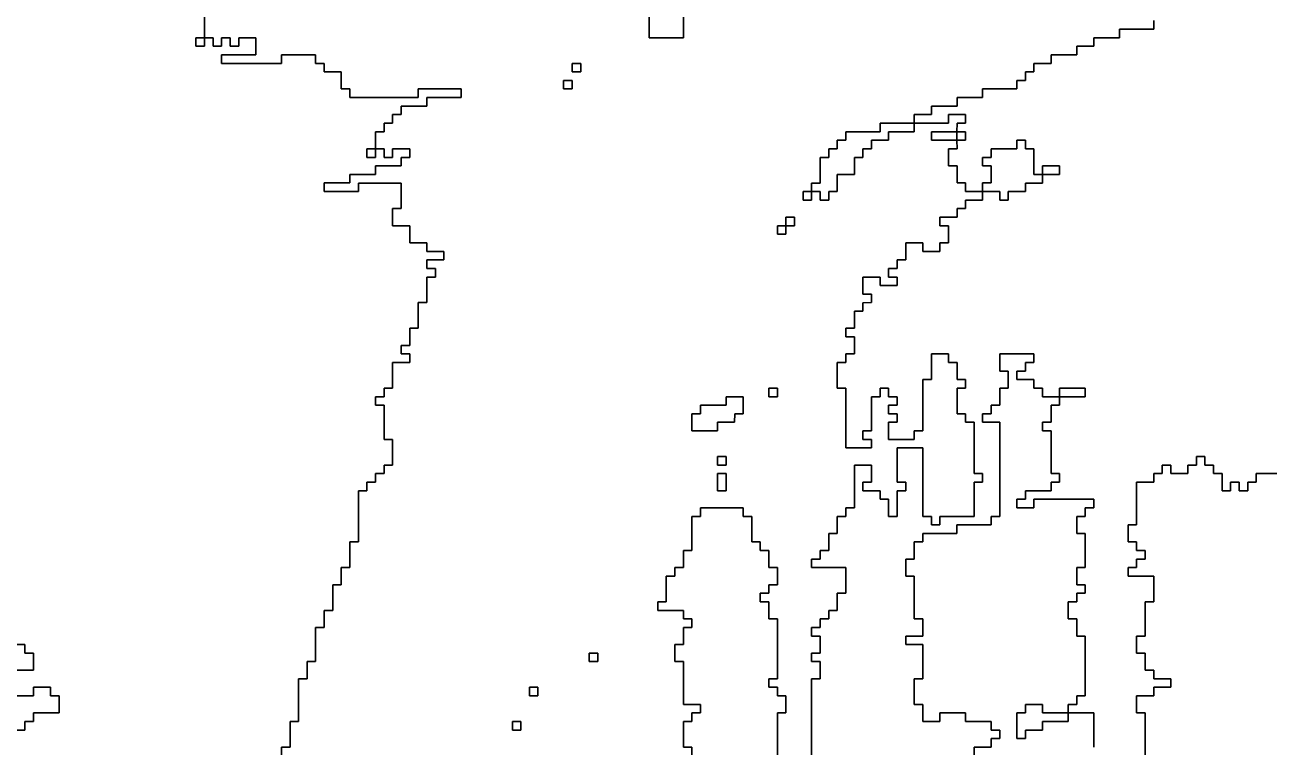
# Model space of a CAD drawing. Header units: metres. Extents: x 553506 to 563855, y 142925 to 150243.
# Drawn here: x 555530 to 555821, y 145436 to 145605 of the extents above; entities that cross this region are included whole.
import ezdxf

# ---------------------------------------------------------------- set-up
doc = ezdxf.new("R2010")
doc.units = ezdxf.units.M
doc.layers.add('C-FLOOD_ZONE_3', color=150, linetype='Continuous')

msp = doc.modelspace()

# ---------------------------------------------------------------- linework, layer by layer
at = {"layer": 'C-FLOOD_ZONE_3'}
for points in [[(555571.999, 145609.999), (555572, 145602), (555573.999, 145601.999), (555573.9994, 145599.9994), (555576.0006, 145599.9994), (555576.001, 145601.999), (555577.999, 145601.999), (555577.9994, 145599.9994), (555580.0006, 145599.9994), (555580.001, 145601.999), (555583.999, 145601.999), (555583.999, 145598.001), (555575.9994, 145598.0006), (555575.9994, 145595.9994), (555590.0006, 145595.9994), (555590.001, 145597.999), (555597.999, 145597.999), (555597.9994, 145595.9994), (555599.999, 145595.999), (555599.9994, 145593.9994), (555603.999, 145593.999), (555603.9994, 145589.9994), (555605.999, 145589.999), (555605.9994, 145587.9994), (555622.0006, 145587.9994), (555622.001, 145589.999), (555631.999, 145589.999), (555631.999, 145588.001), (555623.9994, 145588.0006), (555623.999, 145586.001), (555617.9994, 145586.0006), (555617.999, 145584.001), (555615.9994, 145584.0006), (555615.999, 145582.001), (555613.9994, 145582.0006), (555613.999, 145580.001), (555611.9994, 145580.0006), (555612, 145576), (555613.999, 145575.999), (555613.9994, 145573.9994), (555616.0006, 145573.9994), (555616.001, 145575.999), (555619.999, 145575.999), (555619.999, 145574.001), (555617.9994, 145574.0006), (555617.999, 145572.001), (555611.9994, 145572.0006), (555611.999, 145570.001), (555605.9994, 145570.0006), (555605.999, 145568.001), (555599.9994, 145568.0006), (555599.9994, 145565.9994), (555608.0006, 145565.9994), (555608.001, 145567.999), (555617.999, 145567.999), (555617.999, 145562.001), (555615.9994, 145562.0006), (555615.9994, 145557.9994), (555619.999, 145557.999), (555619.9994, 145553.9994), (555623.999, 145553.999), (555623.9994, 145551.9994), (555627.999, 145551.999), (555627.999, 145550.001), (555623.9994, 145550.0006), (555623.9994, 145547.9994), (555625.999, 145547.999), (555625.999, 145546.001), (555623.9994, 145546.0006), (555623.999, 145542), (555623.999, 145540.001), (555621.9994, 145540.0006), (555621.999, 145538), (555621.999, 145534.001), (555619.9994, 145534.0006), (555619.999, 145530.001), (555617.9994, 145530.0006), (555617.9994, 145527.9994), (555619.999, 145527.999), (555619.999, 145526.001), (555615.9994, 145526.0006), (555615.999, 145520.001), (555613.9994, 145520.0006), (555613.999, 145518.001), (555611.9994, 145518.0006), (555611.9994, 145515.9994), (555613.999, 145515.999), (555613.999, 145514), (555613.9994, 145507.9994), (555615.999, 145507.999), (555615.999, 145502.001), (555613.9994, 145502.0006), (555613.999, 145500.001), (555611.9994, 145500.0006), (555611.999, 145498.001), (555609.9994, 145498.0006), (555609.999, 145496.001), (555607.9994, 145496.0006), (555607.999, 145486), (555607.999, 145484.001), (555605.9994, 145484.0006), (555605.999, 145480), (555605.999, 145478.001), (555603.9994, 145478.0006), (555603.999, 145476), (555603.999, 145474.001), (555601.9994, 145474.0006), (555601.999, 145470), (555601.999, 145468.001), (555599.9994, 145468.0006), (555599.999, 145466), (555599.999, 145464.001), (555597.9994, 145464.0006), (555597.999, 145460), (555597.999, 145456.001), (555595.9994, 145456.0006), (555595.999, 145454), (555595.999, 145452.001), (555593.9994, 145452.0006), (555593.999, 145448), (555593.999, 145444), (555593.999, 145442.001), (555591.9994, 145442.0006), (555591.999, 145440), (555591.999, 145438), (555591.999, 145436.001), (555589.9994, 145436.0006), (555589.999, 145434.001)], [(555589.999, 145434.001), (555589.9994, 145436.0006), (555591.999, 145436.001), (555591.999, 145438), (555591.999, 145440), (555591.9994, 145442.0006), (555593.999, 145442.001), (555593.999, 145444), (555593.999, 145448), (555593.9994, 145452.0006), (555595.999, 145452.001), (555595.999, 145454), (555595.9994, 145456.0006), (555597.999, 145456.001), (555597.999, 145460), (555597.9994, 145464.0006), (555599.999, 145464.001), (555599.999, 145466), (555599.9994, 145468.0006), (555601.999, 145468.001), (555601.999, 145470), (555601.9994, 145474.0006), (555603.999, 145474.001), (555603.999, 145476), (555603.9994, 145478.0006), (555605.999, 145478.001), (555605.999, 145480), (555605.9994, 145484.0006), (555607.999, 145484.001), (555607.999, 145486), (555607.9994, 145496.0006), (555609.999, 145496.001), (555609.9994, 145498.0006), (555611.999, 145498.001), (555611.9994, 145500.0006), (555613.999, 145500.001), (555613.9994, 145502.0006), (555615.999, 145502.001), (555615.999, 145507.999), (555613.9994, 145507.9994), (555613.999, 145514), (555613.999, 145515.999), (555611.9994, 145515.9994), (555611.9994, 145518.0006), (555613.999, 145518.001), (555613.9994, 145520.0006), (555615.999, 145520.001), (555615.9994, 145526.0006), (555619.999, 145526.001), (555619.999, 145527.999), (555617.9994, 145527.9994), (555617.9994, 145530.0006), (555619.999, 145530.001), (555619.9994, 145534.0006), (555621.999, 145534.001), (555621.999, 145538), (555621.9994, 145540.0006), (555623.999, 145540.001), (555623.999, 145542), (555623.9994, 145546.0006), (555625.999, 145546.001), (555625.999, 145547.999), (555623.9994, 145547.9994), (555623.9994, 145550.0006), (555627.999, 145550.001), (555627.999, 145551.999), (555623.9994, 145551.9994), (555623.999, 145553.999), (555619.9994, 145553.9994), (555619.999, 145557.999), (555615.9994, 145557.9994), (555615.9994, 145562.0006), (555617.999, 145562.001), (555617.999, 145567.999), (555608.001, 145567.999), (555608.0006, 145565.9994), (555599.9994, 145565.9994), (555599.9994, 145568.0006), (555605.999, 145568.001), (555605.9994, 145570.0006), (555611.999, 145570.001), (555611.9994, 145572.0006), (555617.999, 145572.001), (555617.9994, 145574.0006), (555619.999, 145574.001), (555619.999, 145575.999), (555616.001, 145575.999), (555616.0006, 145573.9994), (555613.9994, 145573.9994), (555613.999, 145575.999), (555612, 145576), (555611.9994, 145580.0006), (555613.999, 145580.001), (555613.9994, 145582.0006), (555615.999, 145582.001), (555615.9994, 145584.0006), (555617.999, 145584.001), (555617.9994, 145586.0006), (555623.999, 145586.001), (555623.9994, 145588.0006), (555631.999, 145588.001), (555631.999, 145589.999), (555622.001, 145589.999), (555622.0006, 145587.9994), (555605.9994, 145587.9994), (555605.999, 145589.999), (555603.9994, 145589.9994), (555603.999, 145593.999), (555599.9994, 145593.9994), (555599.999, 145595.999), (555597.9994, 145595.9994), (555597.999, 145597.999), (555590.001, 145597.999), (555590.0006, 145595.9994), (555575.9994, 145595.9994), (555575.9994, 145598.0006), (555583.999, 145598.001), (555583.999, 145601.999), (555580.001, 145601.999), (555580.0006, 145599.9994), (555577.9994, 145599.9994), (555577.999, 145601.999), (555576.001, 145601.999), (555576.0006, 145599.9994), (555573.9994, 145599.9994), (555573.999, 145601.999), (555572, 145602), (555571.999, 145609.999)], [(555683.9994, 145608.0006), (555683.999, 145602.001), (555676.001, 145602.001), (555676.001, 145607.999)], [(555676.001, 145607.999), (555676.001, 145602.001), (555683.999, 145602.001), (555683.9994, 145608.0006)], [(555714.0006, 145425.9994), (555714.001, 145451.999), (555716.0006, 145451.9994), (555716.0006, 145456.0006), (555714.001, 145456.001), (555714.001, 145457.999), (555716.0006, 145457.9994), (555716.0006, 145462.0006), (555714.001, 145462.001), (555714.001, 145463.999), (555716.0006, 145463.9994), (555716.001, 145465.999), (555718.0006, 145465.9994), (555718.001, 145467.999), (555720.0006, 145467.9994), (555720.001, 145471.999), (555722.0006, 145471.9994), (555722.0006, 145478.0006), (555716, 145478.001), (555714.001, 145478.001), (555714.001, 145479.999), (555716.0006, 145479.9994), (555716.001, 145481.999), (555718.0006, 145481.9994), (555718.0006, 145481.9994), (555718.001, 145485.999), (555720.0006, 145485.9994), (555720.001, 145489.999), (555722.0006, 145489.9994), (555722.001, 145491.999), (555724.0006, 145491.9994), (555724.001, 145494), (555724.001, 145498), (555724.001, 145501.999), (555727.999, 145501.999), (555727.999, 145498.001), (555725.9994, 145498.0006), (555725.9994, 145495.9994), (555729.999, 145495.999), (555729.9994, 145493.9994), (555731.999, 145493.999), (555731.9994, 145489.9994), (555734.0006, 145489.9994), (555734.001, 145495.999), (555736.0006, 145495.9994), (555736.0006, 145498.0006), (555734.001, 145498.001), (555734.001, 145504), (555734.001, 145505.999), (555736, 145505.999), (555739.999, 145505.999), (555739.9994, 145489.9994), (555741.999, 145489.999), (555741.9994, 145487.9994), (555744.0006, 145487.9994), (555744.001, 145489.999), (555752.0006, 145489.9994), (555752.001, 145497.999), (555754.0006, 145497.9994), (555754.0006, 145500.0006), (555752.001, 145500.001), (555752.0006, 145512.0006), (555750.001, 145512.001), (555750.0006, 145514.0006), (555748.001, 145514.001), (555748.001, 145519.999), (555750.0006, 145519.9994), (555750.0006, 145522.0006), (555748.001, 145522.001), (555748.0006, 145526.0006), (555746.001, 145526.001), (555746.0006, 145528.0006), (555741.9994, 145528.0006), (555741.999, 145522.001), (555739.9994, 145522.0006), (555739.999, 145510.001), (555737.9994, 145510.0006), (555737.999, 145508.001), (555732.001, 145508.001), (555732.001, 145511.999), (555734.0006, 145511.9994), (555734.0006, 145514.0006), (555732.001, 145514.001), (555732.001, 145515.999), (555734.0006, 145515.9994), (555734.0006, 145518.0006), (555732.001, 145518.001), (555732.0006, 145520.0006), (555729.9994, 145520.0006), (555729.999, 145518.001), (555727.9994, 145518.0006), (555727.999, 145510.001), (555725.9994, 145510.0006), (555725.9994, 145507.9994), (555727.999, 145507.999), (555727.999, 145506.001), (555722.001, 145506.001), (555722.001, 145508), (555722.0006, 145520.0006), (555720.001, 145520.001), (555720.001, 145525.999), (555722.0006, 145525.9994), (555722.001, 145527.999), (555724.0006, 145527.9994), (555724.001, 145530), (555724.0006, 145532.0006), (555722.001, 145532.001), (555722.001, 145533.999), (555724.0006, 145533.9994), (555724.001, 145537.999), (555726.0006, 145537.9994), (555726.001, 145539.999), (555728.0006, 145539.9994), (555728.0006, 145542.0006), (555726.001, 145542.001), (555726.001, 145545.999), (555729.999, 145545.999), (555729.9994, 145543.9994), (555734.0006, 145543.9994), (555734.0006, 145546.0006), (555732.001, 145546.001), (555732.001, 145547.999), (555734.0006, 145547.9994), (555734.001, 145549.999), (555736.0006, 145549.9994), (555736.001, 145552), (555736.001, 145553.999), (555739.999, 145553.999), (555739.9994, 145551.9994), (555744.0006, 145551.9994), (555744.001, 145553.999), (555746.0006, 145553.9994), (555746.0006, 145558.0006), (555744.001, 145558.001), (555744.001, 145559.999), (555748.0006, 145559.9994), (555748.001, 145561.999), (555750.0006, 145561.9994), (555750.001, 145563.999), (555752, 145563.999), (555754.0006, 145563.9994), (555754, 145566), (555750.001, 145566.001), (555750.0006, 145568.0006), (555748.001, 145568.001), (555748.0006, 145572.0006), (555746.001, 145572.001), (555746.001, 145575.999), (555748.0006, 145575.9994), (555748, 145578), (555750.0006, 145577.9994), (555750.0006, 145580.0006), (555748, 145580), (555748.001, 145581.999), (555750.0006, 145581.9994), (555750.0006, 145584.0006), (555745.9994, 145584.0006), (555745.999, 145582.001), (555738, 145582), (555738.001, 145583.999), (555742.0006, 145583.9994), (555742.001, 145585.999), (555748.0006, 145585.9994), (555748.001, 145587.999), (555754.0006, 145587.9994), (555754.001, 145589.999), (555762.0006, 145589.9994), (555762.001, 145591.999), (555764.0006, 145591.9994), (555764.001, 145593.999), (555766.0006, 145593.9994), (555766.001, 145595.999), (555768, 145595.999), (555770.0006, 145595.9994), (555770.001, 145597.999), (555774, 145597.999), (555776.0006, 145597.9994), (555776.001, 145599.999), (555778, 145599.999), (555780.0006, 145599.9994), (555780.001, 145601.999), (555786.0006, 145601.9994), (555786.001, 145603.999), (555792, 145603.999), (555794.0006, 145603.9994), (555794.001, 145605.999)], [(555794.001, 145605.999), (555794.0006, 145603.9994), (555792, 145603.999), (555786.001, 145603.999), (555786.0006, 145601.9994), (555780.001, 145601.999), (555780.0006, 145599.9994), (555778, 145599.999), (555776.001, 145599.999), (555776.0006, 145597.9994), (555774, 145597.999), (555770.001, 145597.999), (555770.0006, 145595.9994), (555768, 145595.999), (555766.001, 145595.999), (555766.0006, 145593.9994), (555764.001, 145593.999), (555764.0006, 145591.9994), (555764.0006, 145591.9994), (555762.001, 145591.999), (555762.0006, 145589.9994), (555754.001, 145589.999), (555754.0006, 145587.9994), (555748.001, 145587.999), (555748.0006, 145585.9994), (555742.001, 145585.999), (555742.0006, 145583.9994), (555738.001, 145583.999), (555738, 145582), (555745.999, 145582.001), (555745.9994, 145584.0006), (555750.0006, 145584.0006), (555750.0006, 145581.9994), (555748.001, 145581.999), (555748, 145580), (555742.001, 145579.999), (555742.001, 145578.001), (555748, 145578), (555748.0006, 145575.9994), (555746.001, 145575.999), (555746.001, 145572.001), (555748.0006, 145572.0006), (555748.001, 145568.001), (555750.0006, 145568.0006), (555750.001, 145566.001), (555754, 145566), (555754.0006, 145563.9994), (555752, 145563.999), (555750.001, 145563.999), (555750.0006, 145561.9994), (555748.001, 145561.999), (555748.0006, 145559.9994), (555744.001, 145559.999), (555744.001, 145558.001), (555746.0006, 145558.0006), (555746.0006, 145553.9994), (555744.001, 145553.999), (555744.0006, 145551.9994), (555739.9994, 145551.9994), (555739.999, 145553.999), (555736.001, 145553.999), (555736.001, 145552), (555736.0006, 145549.9994), (555734.001, 145549.999), (555734.0006, 145547.9994), (555732.001, 145547.999), (555732.001, 145546.001), (555734.0006, 145546.0006), (555734.0006, 145543.9994), (555729.9994, 145543.9994), (555729.999, 145545.999), (555726.001, 145545.999), (555726.001, 145542.001), (555728.0006, 145542.0006), (555728.0006, 145539.9994), (555726.001, 145539.999), (555726.0006, 145537.9994), (555724.001, 145537.999), (555724.0006, 145533.9994), (555722.001, 145533.999), (555722.001, 145532.001), (555724.0006, 145532.0006), (555724.001, 145530), (555724.0006, 145527.9994), (555722.001, 145527.999), (555722.0006, 145525.9994), (555720.001, 145525.999), (555720.001, 145520.001), (555722.0006, 145520.0006), (555722.001, 145508), (555722.001, 145506.001), (555727.999, 145506.001), (555727.999, 145507.999), (555725.9994, 145507.9994), (555725.9994, 145510.0006), (555727.999, 145510.001), (555727.9994, 145518.0006), (555729.999, 145518.001), (555729.9994, 145520.0006), (555732.0006, 145520.0006), (555732.001, 145518.001), (555734.0006, 145518.0006), (555734.0006, 145515.9994), (555732.001, 145515.999), (555732.001, 145514.001), (555734.0006, 145514.0006), (555734.0006, 145511.9994), (555732.001, 145511.999), (555732.001, 145508.001), (555737.999, 145508.001), (555737.9994, 145510.0006), (555739.999, 145510.001), (555739.9994, 145522.0006), (555741.999, 145522.001), (555741.9994, 145528.0006), (555746.0006, 145528.0006), (555746.001, 145526.001), (555748.0006, 145526.0006), (555748.001, 145522.001), (555750.0006, 145522.0006), (555750.0006, 145519.9994), (555748.001, 145519.999), (555748.001, 145514.001), (555750.0006, 145514.0006), (555750.001, 145512.001), (555752.0006, 145512.0006), (555752.001, 145500.001), (555754.0006, 145500.0006), (555754.0006, 145497.9994), (555752.001, 145497.999), (555752.0006, 145489.9994), (555744.001, 145489.999), (555744.0006, 145487.9994), (555741.9994, 145487.9994), (555741.999, 145489.999), (555739.9994, 145489.9994), (555739.999, 145505.999), (555736, 145505.999), (555734.001, 145505.999), (555734.001, 145504), (555734.001, 145498.001), (555736.0006, 145498.0006), (555736.0006, 145495.9994), (555734.001, 145495.999), (555734.0006, 145489.9994), (555731.9994, 145489.9994), (555731.999, 145493.999), (555729.9994, 145493.9994), (555729.999, 145495.999), (555725.9994, 145495.9994), (555725.9994, 145498.0006), (555727.999, 145498.001), (555727.999, 145501.999), (555724.001, 145501.999), (555724.001, 145498), (555724.001, 145494), (555724.0006, 145491.9994), (555722.001, 145491.999), (555722.0006, 145489.9994), (555720.001, 145489.999), (555720.0006, 145485.9994), (555718.001, 145485.999), (555718.0006, 145481.9994), (555716.001, 145481.999), (555716.0006, 145479.9994), (555714.001, 145479.999), (555714.001, 145478.001), (555716, 145478.001), (555722.0006, 145478.0006), (555722.0006, 145471.9994), (555720.001, 145471.999), (555720.0006, 145467.9994), (555718.001, 145467.999), (555718.0006, 145465.9994), (555716.001, 145465.999), (555716.0006, 145463.9994), (555714.001, 145463.999), (555714.001, 145462.001), (555716.0006, 145462.0006), (555716.0006, 145457.9994), (555714.001, 145457.999), (555714.001, 145456.001), (555716.0006, 145456.0006), (555716.0006, 145451.9994), (555714.001, 145451.999), (555714.0006, 145425.9994)], [(555780.0006, 145435.9994), (555780.0006, 145444.0006), (555774, 145444), (555774.001, 145445.999), (555776.0006, 145445.9994), (555776.001, 145447.999), (555778.0006, 145447.9994), (555778.0006, 145462.0006), (555776.001, 145462.001), (555776.0006, 145466.0006), (555774.001, 145466.001), (555774.001, 145469.999), (555776.0006, 145469.9994), (555776.001, 145471.999), (555778.0006, 145471.9994), (555778.0006, 145474.0006), (555776.001, 145474.001), (555776.001, 145477.999), (555778.0006, 145477.9994), (555778.0006, 145486.0006), (555776.001, 145486.001), (555776.001, 145489.999), (555778.0006, 145489.9994), (555778.001, 145491.999), (555780.0006, 145491.9994), (555780.0006, 145494.0006), (555765.9994, 145494.0006), (555765.999, 145492.001), (555762.001, 145492.001), (555762.001, 145493.999), (555764.0006, 145493.9994), (555764.001, 145495.999), (555770.0006, 145495.9994), (555770.001, 145497.999), (555772.0006, 145497.9994), (555772.0006, 145500.0006), (555770.001, 145500.001), (555770.0006, 145510.0006), (555768.001, 145510.001), (555768.001, 145511.999), (555770.0006, 145511.9994), (555770.001, 145515.999), (555772.0006, 145515.9994), (555772, 145518), (555768.001, 145518.001), (555768.0006, 145520.0006), (555766.001, 145520.001), (555766.0006, 145522.0006), (555762.001, 145522.001), (555762.001, 145523.999), (555764.0006, 145523.9994), (555764.001, 145525.999), (555766.0006, 145525.9994), (555766.0006, 145528.0006), (555757.9994, 145528.0006), (555757.9994, 145523.9994), (555759.999, 145523.999), (555759.999, 145520.001), (555757.9994, 145520.0006), (555757.999, 145516.001), (555755.9994, 145516.0006), (555755.999, 145514.001), (555753.9994, 145514.0006), (555753.9994, 145511.9994), (555757.999, 145511.999), (555757.999, 145490.001), (555755.9994, 145490.0006), (555755.999, 145488.001), (555747.9994, 145488.0006), (555747.999, 145486.001), (555739.9994, 145486.0006), (555739.999, 145484.001), (555737.9994, 145484.0006), (555737.999, 145480.001), (555735.9994, 145480.0006), (555735.9994, 145475.9994), (555737.999, 145475.999), (555737.9994, 145465.9994), (555739.999, 145465.999), (555739.999, 145462.001), (555735.9994, 145462.0006), (555735.9994, 145459.9994), (555739.999, 145459.999), (555739.999, 145452.001), (555737.9994, 145452.0006), (555737.9994, 145445.9994), (555739.999, 145445.999), (555739.9994, 145441.9994), (555744.0006, 145441.9994), (555744.001, 145443.999), (555749.999, 145443.999), (555749.9994, 145441.9994), (555755.999, 145441.999), (555755.9994, 145439.9994), (555757.999, 145439.999), (555757.999, 145438.001), (555755.9994, 145438.0006), (555755.999, 145436.001), (555751.9994, 145436.0006), (555751.999, 145434.001)], [(555751.999, 145434.001), (555751.9994, 145436.0006), (555755.999, 145436.001), (555755.9994, 145438.0006), (555757.999, 145438.001), (555757.999, 145439.999), (555755.9994, 145439.9994), (555755.999, 145441.999), (555749.9994, 145441.9994), (555749.999, 145443.999), (555744.001, 145443.999), (555744.0006, 145441.9994), (555739.9994, 145441.9994), (555739.999, 145445.999), (555737.9994, 145445.9994), (555737.9994, 145452.0006), (555739.999, 145452.001), (555739.999, 145459.999), (555735.9994, 145459.9994), (555735.9994, 145462.0006), (555739.999, 145462.001), (555739.999, 145465.999), (555737.9994, 145465.9994), (555737.999, 145475.999), (555735.9994, 145475.9994), (555735.9994, 145480.0006), (555737.999, 145480.001), (555737.9994, 145484.0006), (555739.999, 145484.001), (555739.9994, 145486.0006), (555747.999, 145486.001), (555747.9994, 145488.0006), (555755.999, 145488.001), (555755.9994, 145490.0006), (555757.999, 145490.001), (555757.999, 145511.999), (555753.9994, 145511.9994), (555753.9994, 145514.0006), (555755.999, 145514.001), (555755.9994, 145516.0006), (555757.999, 145516.001), (555757.9994, 145520.0006), (555759.999, 145520.001), (555759.999, 145523.999), (555757.9994, 145523.9994), (555757.9994, 145528.0006), (555766.0006, 145528.0006), (555766.0006, 145525.9994), (555764.001, 145525.999), (555764.0006, 145523.9994), (555762.001, 145523.999), (555762.001, 145522.001), (555766.0006, 145522.0006), (555766.001, 145520.001), (555768.0006, 145520.0006), (555768.001, 145518.001), (555772, 145518), (555772.0006, 145515.9994), (555770.001, 145515.999), (555770.0006, 145511.9994), (555768.001, 145511.999), (555768.001, 145510.001), (555770.0006, 145510.0006), (555770.001, 145500.001), (555772.0006, 145500.0006), (555772.0006, 145497.9994), (555770.001, 145497.999), (555770.0006, 145495.9994), (555764.001, 145495.999), (555764.0006, 145493.9994), (555762.001, 145493.999), (555762.001, 145492.001), (555765.999, 145492.001), (555765.9994, 145494.0006), (555780.0006, 145494.0006), (555780.0006, 145491.9994), (555778.001, 145491.999), (555778.0006, 145489.9994), (555776.001, 145489.999), (555776.001, 145486.001), (555778.0006, 145486.0006), (555778.0006, 145477.9994), (555776.001, 145477.999), (555776.001, 145474.001), (555778.0006, 145474.0006), (555778.0006, 145471.9994), (555776.001, 145471.999), (555776.0006, 145469.9994), (555774.001, 145469.999), (555774.001, 145466.001), (555776.0006, 145466.0006), (555776.001, 145462.001), (555778.0006, 145462.0006), (555778.0006, 145447.9994), (555776.001, 145447.999), (555776.0006, 145445.9994), (555774.001, 145445.999), (555774, 145444), (555780.0006, 145444.0006), (555780.0006, 145435.9994)], [(555825.999, 145500.001), (555817.9994, 145500.0006), (555817.999, 145498.001), (555815.9994, 145498.0006), (555815.999, 145496.001), (555814.001, 145496.001), (555814.0006, 145498.0006), (555811.9994, 145498.0006), (555811.999, 145496.001), (555810.001, 145496.001), (555810.0006, 145500.0006), (555808.001, 145500.001), (555808.0006, 145502.0006), (555806.001, 145502.001), (555806.0006, 145504.0006), (555803.9994, 145504.0006), (555803.999, 145502.001), (555801.9994, 145502.0006), (555801.999, 145500.001), (555800, 145500.001), (555798.001, 145500.001), (555798.0006, 145502.0006), (555795.9994, 145502.0006), (555795.999, 145500.001), (555793.9994, 145500.0006), (555793.999, 145498.001), (555792, 145498.001), (555789.9994, 145498.0006), (555789.999, 145494), (555789.999, 145492), (555789.999, 145488.001), (555787.9994, 145488.0006), (555787.9994, 145483.9994), (555789.999, 145483.999), (555789.9994, 145481.9994), (555791.999, 145481.999), (555791.999, 145480.001), (555789.9994, 145480.0006), (555789.999, 145478.001), (555787.9994, 145478.0006), (555787.9994, 145475.9994), (555792, 145475.999), (555793.999, 145475.999), (555793.999, 145474), (555793.999, 145470.001), (555791.9994, 145470.0006), (555791.999, 145462.001), (555789.9994, 145462.0006), (555789.9994, 145457.9994), (555791.999, 145457.999), (555791.9994, 145453.9994), (555793.999, 145453.999), (555793.9994, 145451.9994), (555796, 145451.999), (555797.999, 145451.999), (555797.999, 145450.001), (555796, 145450.001), (555793.9994, 145450.0006), (555793.999, 145448.001), (555789.9994, 145448.0006), (555789.9994, 145443.9994), (555791.999, 145443.999), (555791.999, 145434.001)], [(555791.999, 145434.001), (555791.999, 145443.999), (555789.9994, 145443.9994), (555789.9994, 145448.0006), (555793.999, 145448.001), (555793.9994, 145450.0006), (555796, 145450.001), (555797.999, 145450.001), (555797.999, 145451.999), (555796, 145451.999), (555793.9994, 145451.9994), (555793.999, 145453.999), (555791.9994, 145453.9994), (555791.999, 145457.999), (555789.9994, 145457.9994), (555789.9994, 145462.0006), (555791.999, 145462.001), (555791.9994, 145470.0006), (555793.999, 145470.001), (555793.999, 145474), (555793.999, 145475.999), (555792, 145475.999), (555787.9994, 145475.9994), (555787.9994, 145478.0006), (555789.999, 145478.001), (555789.9994, 145480.0006), (555791.999, 145480.001), (555791.999, 145481.999), (555789.9994, 145481.9994), (555789.999, 145483.999), (555787.9994, 145483.9994), (555787.9994, 145488.0006), (555789.999, 145488.001), (555789.999, 145492), (555789.999, 145494), (555789.9994, 145498.0006), (555792, 145498.001), (555793.999, 145498.001), (555793.9994, 145500.0006), (555795.999, 145500.001), (555795.9994, 145502.0006), (555798.0006, 145502.0006), (555798.001, 145500.001), (555800, 145500.001), (555801.999, 145500.001), (555801.9994, 145502.0006), (555803.999, 145502.001), (555803.9994, 145504.0006), (555806.0006, 145504.0006), (555806.001, 145502.001), (555808.0006, 145502.0006), (555808.001, 145500.001), (555810.0006, 145500.0006), (555810.001, 145496.001), (555811.999, 145496.001), (555811.9994, 145498.0006), (555814.0006, 145498.0006), (555814.001, 145496.001), (555815.999, 145496.001), (555815.9994, 145498.0006), (555817.999, 145498.001), (555817.9994, 145500.0006), (555825.999, 145500.001)], [(555686.0006, 145433.9994), (555686.0006, 145436.0006), (555684.001, 145436.001), (555684.001, 145441.999), (555686.0006, 145441.9994), (555686.001, 145443.999), (555688.0006, 145443.9994), (555688.0006, 145446.0006), (555684.001, 145446.001), (555684.0006, 145456.0006), (555682.001, 145456.001), (555682.001, 145459.999), (555684.0006, 145459.9994), (555684.001, 145463.999), (555686.0006, 145463.9994), (555686.0006, 145466.0006), (555684.001, 145466.001), (555684.0006, 145468.0006), (555678.001, 145468.001), (555678.001, 145469.999), (555680.0006, 145469.9994), (555680.001, 145475.999), (555682.0006, 145475.9994), (555682.001, 145477.999), (555684.0006, 145477.9994), (555684.001, 145481.999), (555686.0006, 145481.9994), (555686.001, 145489.999), (555688.0006, 145489.9994), (555688.001, 145491.999), (555697.999, 145491.999), (555697.9994, 145489.9994), (555699.999, 145489.999), (555699.9994, 145483.9994), (555701.999, 145483.999), (555701.9994, 145481.9994), (555703.999, 145481.999), (555703.9994, 145477.9994), (555705.999, 145477.999), (555705.999, 145474.001), (555703.9994, 145474.0006), (555703.999, 145472.001), (555701.9994, 145472.0006), (555701.9994, 145469.9994), (555703.999, 145469.999), (555703.9994, 145465.9994), (555705.999, 145465.999), (555705.999, 145452.001), (555703.9994, 145452.0006), (555703.9994, 145449.9994), (555705.999, 145449.999), (555705.9994, 145447.9994), (555707.999, 145447.999), (555707.999, 145444.001), (555705.9994, 145444.0006), (555705.9994, 145423.9994)], [(555705.9994, 145423.9994), (555705.9994, 145444.0006), (555707.999, 145444.001), (555707.999, 145447.999), (555705.9994, 145447.9994), (555705.999, 145449.999), (555703.9994, 145449.9994), (555703.9994, 145452.0006), (555705.999, 145452.001), (555705.999, 145465.999), (555703.9994, 145465.9994), (555703.999, 145469.999), (555701.9994, 145469.9994), (555701.9994, 145472.0006), (555703.999, 145472.001), (555703.9994, 145474.0006), (555705.999, 145474.001), (555705.999, 145477.999), (555703.9994, 145477.9994), (555703.999, 145481.999), (555701.9994, 145481.9994), (555701.999, 145483.999), (555699.9994, 145483.9994), (555699.999, 145489.999), (555697.9994, 145489.9994), (555697.999, 145491.999), (555688.001, 145491.999), (555688.0006, 145489.9994), (555686.001, 145489.999), (555686.0006, 145481.9994), (555684.001, 145481.999), (555684.0006, 145477.9994), (555682.001, 145477.999), (555682.0006, 145475.9994), (555680.001, 145475.999), (555680.0006, 145469.9994), (555678.001, 145469.999), (555678.001, 145468.001), (555684.0006, 145468.0006), (555684.001, 145466.001), (555686.0006, 145466.0006), (555686.0006, 145463.9994), (555684.001, 145463.999), (555684.0006, 145459.9994), (555682.001, 145459.999), (555682.001, 145456.001), (555684.0006, 145456.0006), (555684.001, 145446.001), (555688.0006, 145446.0006), (555688.0006, 145443.9994), (555686.001, 145443.999), (555686.0006, 145441.9994), (555684.001, 145441.999), (555684.001, 145436.001), (555686.0006, 145436.0006), (555686.0006, 145433.9994)], [(555528, 145460), (555530, 145460), (555530, 145458), (555532, 145458), (555532, 145454), (555526, 145454)], [(555526, 145454), (555532, 145454), (555532, 145458), (555530, 145458), (555530, 145460), (555528, 145460)], [(555526, 145448), (555532, 145448), (555532, 145450), (555536, 145450), (555536, 145448), (555538, 145448), (555538, 145444), (555532, 145444), (555532, 145442), (555530, 145442), (555530, 145440), (555528, 145440)], [(555528, 145440), (555530, 145440), (555530, 145442), (555532, 145442), (555532, 145444), (555538, 145444), (555538, 145448), (555536, 145448), (555536, 145450), (555532, 145450), (555532, 145448), (555526, 145448)]]:
    msp.add_lwpolyline(points, dxfattribs=at)
for points in [[(555569.9994, 145602.0006), (555569.9994, 145599.9994), (555572.0006, 145599.9994), (555572, 145602), (555569.9994, 145602.0006)], [(555572, 145602), (555572.0006, 145599.9994), (555569.9994, 145599.9994), (555569.9994, 145602.0006), (555572, 145602)], [(555658.001, 145595.999), (555659.999, 145595.999), (555659.999, 145594.001), (555658.001, 145594.001), (555658.001, 145595.999)], [(555659.999, 145595.999), (555658.001, 145595.999), (555658.001, 145594.001), (555659.999, 145594.001), (555659.999, 145595.999)], [(555656.001, 145591.999), (555657.999, 145591.999), (555657.999, 145590.001), (555656.001, 145590.001), (555656.001, 145591.999)], [(555657.999, 145591.999), (555656.001, 145591.999), (555656.001, 145590.001), (555657.999, 145590.001), (555657.999, 145591.999)], [(555738, 145582), (555737.999, 145580.001), (555731.9994, 145580.0006), (555731.999, 145578.001), (555727.9994, 145578.0006), (555727.999, 145576.001), (555725.9994, 145576.0006), (555725.999, 145574.001), (555723.9994, 145574.0006), (555723.999, 145570.001), (555719.9994, 145570.0006), (555719.999, 145566.001), (555717.9994, 145566.0006), (555717.999, 145564.001), (555716.001, 145564.001), (555716.0006, 145566.0006), (555714, 145566), (555714.001, 145567.999), (555716.0006, 145567.9994), (555716.001, 145570), (555716.001, 145573.999), (555718.0006, 145573.9994), (555718.001, 145575.999), (555720.0006, 145575.9994), (555720.001, 145577.999), (555722.0006, 145577.9994), (555722.001, 145579.999), (555724, 145579.999), (555730.0006, 145579.9994), (555730.001, 145581.999), (555738, 145582)], [(555730.001, 145581.999), (555730.0006, 145579.9994), (555724, 145579.999), (555722.001, 145579.999), (555722.0006, 145577.9994), (555720.001, 145577.999), (555720.0006, 145575.9994), (555718.001, 145575.999), (555718.0006, 145573.9994), (555716.001, 145573.999), (555716.001, 145570), (555716.0006, 145567.9994), (555714.001, 145567.999), (555714, 145566), (555716.0006, 145566.0006), (555716.001, 145564.001), (555717.999, 145564.001), (555717.9994, 145566.0006), (555719.999, 145566.001), (555719.9994, 145570.0006), (555723.999, 145570.001), (555723.9994, 145574.0006), (555725.999, 145574.001), (555725.9994, 145576.0006), (555727.999, 145576.001), (555727.9994, 145578.0006), (555731.999, 145578.001), (555731.9994, 145580.0006), (555737.999, 145580.001), (555738, 145582), (555730.001, 145581.999)], [(555748, 145580), (555748, 145578), (555742.001, 145578.001), (555742.001, 145579.999), (555748, 145580)], [(555748, 145580), (555750.0006, 145580.0006), (555750.0006, 145577.9994), (555748, 145578), (555748, 145580)], [(555757.999, 145565.999), (555757.9994, 145563.9994), (555760.0006, 145563.9994), (555760.001, 145565.999), (555764.0006, 145565.9994), (555764.001, 145567.999), (555766, 145567.999), (555768.0006, 145567.9994), (555768, 145570), (555766.001, 145570.001), (555766.0006, 145576.0006), (555764.001, 145576.001), (555764.0006, 145578.0006), (555761.9994, 145578.0006), (555761.999, 145576.001), (555755.9994, 145576.0006), (555755.999, 145574.001), (555753.9994, 145574.0006), (555753.9994, 145571.9994), (555755.999, 145571.999), (555755.999, 145568.001), (555753.9994, 145568.0006), (555754, 145566), (555757.999, 145565.999)], [(555754, 145566), (555753.9994, 145568.0006), (555755.999, 145568.001), (555755.999, 145571.999), (555753.9994, 145571.9994), (555753.9994, 145574.0006), (555755.999, 145574.001), (555755.9994, 145576.0006), (555761.999, 145576.001), (555761.9994, 145578.0006), (555764.0006, 145578.0006), (555764.001, 145576.001), (555766.0006, 145576.0006), (555766.001, 145570.001), (555768, 145570), (555768.0006, 145567.9994), (555766, 145567.999), (555764.001, 145567.999), (555764.0006, 145565.9994), (555760.001, 145565.999), (555760.0006, 145563.9994), (555757.9994, 145563.9994), (555757.999, 145565.999), (555754, 145566)], [(555609.9994, 145576.0006), (555609.9994, 145573.9994), (555612.0006, 145573.9994), (555612, 145576), (555609.9994, 145576.0006)], [(555612, 145576), (555612.0006, 145573.9994), (555609.9994, 145573.9994), (555609.9994, 145576.0006), (555612, 145576)], [(555772.0006, 145569.9994), (555772.0006, 145572.0006), (555767.9994, 145572.0006), (555768, 145570), (555772.0006, 145569.9994)], [(555767.9994, 145572.0006), (555772.0006, 145572.0006), (555772.0006, 145569.9994), (555768, 145570), (555767.9994, 145572.0006)], [(555712.001, 145565.999), (555714, 145566), (555713.999, 145564.001), (555712.001, 145564.001), (555712.001, 145565.999)], [(555712.001, 145565.999), (555712.001, 145564.001), (555713.999, 145564.001), (555714, 145566), (555712.001, 145565.999)], [(555708.001, 145559.999), (555709.999, 145559.999), (555709.999, 145558.001), (555708, 145558), (555708.001, 145559.999)], [(555709.999, 145559.999), (555708.001, 145559.999), (555708, 145558), (555709.999, 145558.001), (555709.999, 145559.999)], [(555706.001, 145557.999), (555708, 145558), (555707.999, 145556.001), (555706.001, 145556.001), (555706.001, 145557.999)], [(555706.001, 145557.999), (555706.001, 145556.001), (555707.999, 145556.001), (555708, 145558), (555706.001, 145557.999)], [(555704.001, 145519.999), (555705.999, 145519.999), (555705.999, 145518.001), (555704.001, 145518.001), (555704.001, 145519.999)], [(555705.999, 145519.999), (555704.001, 145519.999), (555704.001, 145518.001), (555705.999, 145518.001), (555705.999, 145519.999)], [(555778.0006, 145517.9994), (555778.0006, 145520.0006), (555771.9994, 145520.0006), (555772, 145518), (555778.0006, 145517.9994)], [(555771.9994, 145520.0006), (555778.0006, 145520.0006), (555778.0006, 145517.9994), (555772, 145518), (555771.9994, 145520.0006)], [(555695.9994, 145514.0006), (555695.999, 145512.001), (555691.9994, 145512.0006), (555691.999, 145510.001), (555686.001, 145510.001), (555686.001, 145513.999), (555688.0006, 145513.9994), (555688.001, 145515.999), (555694.0006, 145515.9994), (555694.001, 145517.999), (555697.999, 145517.999), (555697.999, 145514.001), (555695.9994, 145514.0006)], [(555697.999, 145517.999), (555694.001, 145517.999), (555694.0006, 145515.9994), (555688.001, 145515.999), (555688.0006, 145513.9994), (555686.001, 145513.999), (555686.001, 145510.001), (555691.999, 145510.001), (555691.9994, 145512.0006), (555695.999, 145512.001), (555695.9994, 145514.0006), (555697.999, 145514.001), (555697.999, 145517.999)], [(555692.001, 145502.001), (555692.001, 145503.999), (555693.999, 145503.999), (555693.999, 145502.001), (555692.001, 145502.001)], [(555692.001, 145503.999), (555692.001, 145502.001), (555693.999, 145502.001), (555693.999, 145503.999), (555692.001, 145503.999)], [(555693.999, 145498), (555693.999, 145496.001), (555692.001, 145496.001), (555692.001, 145498), (555692.001, 145499.999), (555693.999, 145499.999), (555693.999, 145498)], [(555692.001, 145499.999), (555692.001, 145498), (555692.001, 145496.001), (555693.999, 145496.001), (555693.999, 145498), (555693.999, 145499.999), (555692.001, 145499.999)], [(555662.001, 145457.999), (555663.999, 145457.999), (555663.999, 145456.001), (555662.001, 145456.001), (555662.001, 145457.999)], [(555662.001, 145456.001), (555663.999, 145456.001), (555663.999, 145457.999), (555662.001, 145457.999), (555662.001, 145456.001)], [(555649.999, 145448.001), (555648.001, 145448.001), (555648.001, 145449.999), (555649.999, 145449.999), (555649.999, 145448.001)], [(555649.999, 145449.999), (555648.001, 145449.999), (555648.001, 145448.001), (555649.999, 145448.001), (555649.999, 145449.999)], [(555762.001, 145443.999), (555764.0006, 145443.9994), (555764.001, 145445.999), (555767.999, 145445.999), (555767.9994, 145443.9994), (555774, 145444), (555773.999, 145442.001), (555767.9994, 145442.0006), (555767.999, 145440.001), (555763.9994, 145440.0006), (555763.999, 145438.001), (555762.001, 145438.001), (555762.001, 145443.999)], [(555767.9994, 145443.9994), (555767.999, 145445.999), (555764.001, 145445.999), (555764.0006, 145443.9994), (555762.001, 145443.999), (555762.001, 145438.001), (555763.999, 145438.001), (555763.9994, 145440.0006), (555767.999, 145440.001), (555767.9994, 145442.0006), (555773.999, 145442.001), (555774, 145444), (555767.9994, 145443.9994)], [(555645.999, 145440.001), (555644.001, 145440.001), (555644.001, 145441.999), (555645.999, 145441.999), (555645.999, 145440.001)], [(555645.999, 145441.999), (555644.001, 145441.999), (555644.001, 145440.001), (555645.999, 145440.001), (555645.999, 145441.999)]]:
    msp.add_lwpolyline(points, close=True, dxfattribs=at)

doc.saveas('drawing.dxf')
